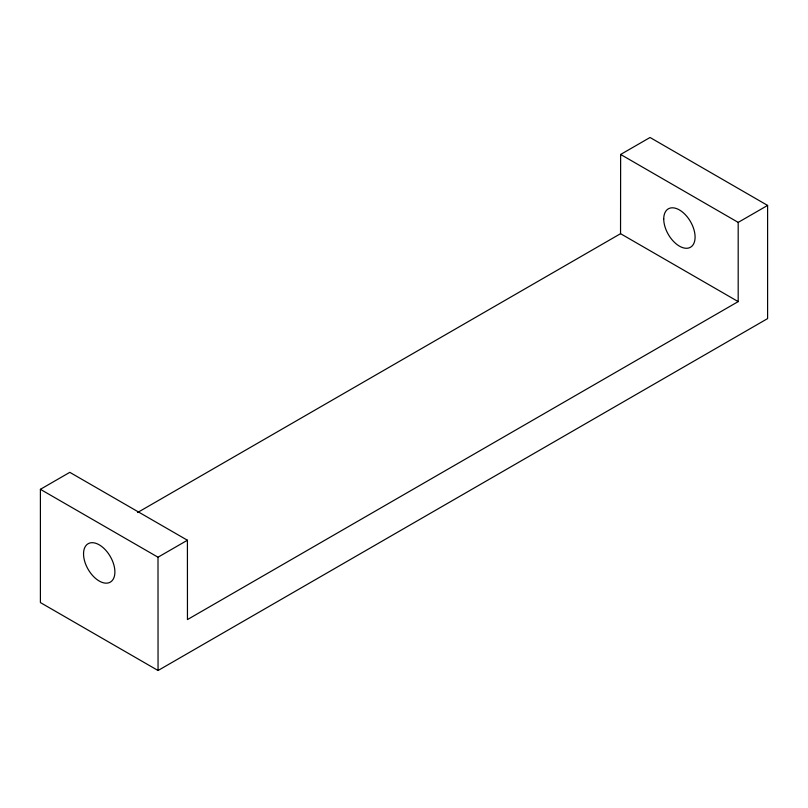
<?xml version="1.0" encoding="UTF-8"?>
<svg xmlns="http://www.w3.org/2000/svg" width="808" height="808" viewBox="0 0 808 808"><rect width="100%" height="100%" fill="white"/><g stroke="black" fill="none" stroke-linecap="round" stroke-linejoin="round"><path stroke-width="1.21" d="M137.552 512.535L620.544 233.684L620.635 154.459L650.046 137.491L767.6 205.424L767.6 318.594L158.055 670.509L40.4 602.576L40.4 489.315L69.801 472.337L187.416 540.239L187.456 619.574L738.189 301.606L738.189 222.392L620.635 154.459M738.189 222.392L767.6 205.424M40.4 489.315L158.004 557.217L187.416 540.239M620.544 233.684L738.189 301.606M158.004 557.217L158.055 670.509M83.537 553.874A22.18 12.807 60 0 0 107.06 583.134A22.18 12.807 60 0 0 107.06 551.773A22.18 12.807 60 0 0 83.537 553.874M663.732 218.988A22.18 12.807 60 0 0 687.244 248.248A22.18 12.807 60 0 0 687.255 216.887A22.18 12.807 60 0 0 663.732 218.988"/></g></svg>
